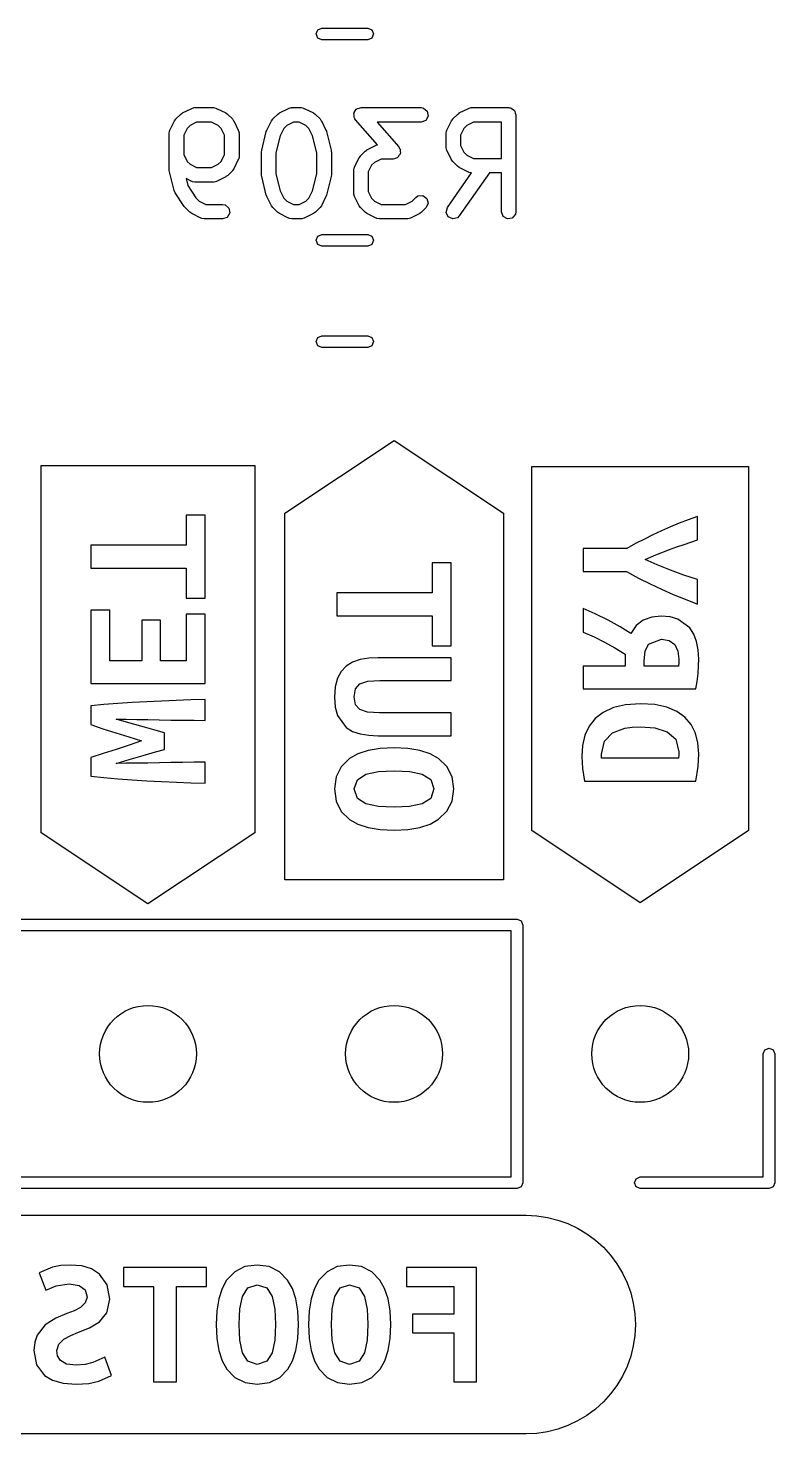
# Model space of a CAD drawing. Extents: x 109 to 192, y -153 to -42.
# Drawn here: x 182.91 to 190.62, y -133.72 to -119.21 of the extents above; entities that cross this region are included whole.
import ezdxf

# ---------------------------------------------------------------- set-up
doc = ezdxf.new("R2010")
doc.units = 0
doc.layers.add('BLACK', color=7, linetype='CONTINUOUS')

msp = doc.modelspace()

# ---------------------------------------------------------------- linework, layer by layer
at = {"layer": 'BLACK', "linetype": 'CONTINUOUS'}
for p, q in [((185.885, -119.267), (185.902, -119.225)), ((185.902, -119.225), (185.945, -119.207)), ((185.945, -119.207), (186.419, -119.207)), ((186.419, -119.207), (186.462, -119.225)), ((186.462, -119.225), (186.479, -119.267)), ((185.902, -119.31), (185.885, -119.267)), ((185.945, -119.328), (185.902, -119.31)), ((186.419, -119.328), (185.945, -119.328)), ((186.462, -119.31), (186.419, -119.328)), ((186.479, -119.267), (186.462, -119.31)), ((184.438, -120.145), (184.486, -120.097)), ((184.486, -120.097), (184.504, -120.084)), ((184.504, -120.084), (184.506, -120.083)), ((184.506, -120.083), (184.601, -120.035)), ((184.601, -120.035), (184.626, -120.028)), ((184.626, -120.028), (184.63, -120.029)), ((184.63, -120.029), (184.634, -120.027)), ((184.634, -120.027), (184.825, -120.027)), ((184.825, -120.027), (184.851, -120.032)), ((184.851, -120.032), (184.854, -120.035)), ((184.854, -120.035), (184.858, -120.035)), ((184.858, -120.035), (184.954, -120.083)), ((184.954, -120.083), (184.972, -120.096)), ((184.972, -120.096), (184.973, -120.097)), ((184.973, -120.097), (185.021, -120.145)), ((185.438, -120.145), (185.486, -120.097)), ((185.486, -120.097), (185.504, -120.084)), ((185.504, -120.084), (185.506, -120.083)), ((185.506, -120.083), (185.601, -120.035)), ((185.601, -120.035), (185.626, -120.028)), ((185.626, -120.028), (185.63, -120.029)), ((185.63, -120.029), (185.634, -120.027)), ((185.634, -120.027), (185.73, -120.027)), ((185.73, -120.027), (185.755, -120.032)), ((185.755, -120.032), (185.759, -120.035)), ((185.759, -120.035), (185.763, -120.035)), ((185.763, -120.035), (185.858, -120.083)), ((185.858, -120.083), (185.876, -120.096)), ((185.876, -120.096), (185.878, -120.097)), ((185.878, -120.097), (185.926, -120.145)), ((186.275, -120.089), (186.278, -120.084)), ((186.278, -120.109), (186.275, -120.089)), ((186.278, -120.078), (186.29, -120.062)), ((186.278, -120.084), (186.278, -120.078)), ((186.279, -120.129), (186.278, -120.109)), ((186.283, -120.137), (186.279, -120.129)), ((186.29, -120.062), (186.3, -120.045)), ((186.3, -120.045), (186.306, -120.043)), ((186.306, -120.043), (186.31, -120.038)), ((186.31, -120.038), (186.33, -120.034)), ((186.33, -120.034), (186.349, -120.027)), ((186.349, -120.027), (186.968, -120.027)), ((186.968, -120.027), (186.993, -120.032)), ((186.993, -120.032), (187.033, -120.065)), ((187.042, -120.115), (187.016, -120.16)), ((187.033, -120.065), (187.042, -120.115)), ((187.296, -120.145), (187.343, -120.097)), ((187.343, -120.097), (187.362, -120.084)), ((187.362, -120.084), (187.363, -120.083)), ((187.363, -120.083), (187.458, -120.035)), ((187.458, -120.035), (187.483, -120.028)), ((187.483, -120.028), (187.487, -120.029)), ((187.487, -120.029), (187.492, -120.027)), ((187.492, -120.027), (187.872, -120.027)), ((187.872, -120.027), (187.882, -120.029)), ((187.882, -120.029), (187.885, -120.029)), ((187.885, -120.029), (187.888, -120.03)), ((187.888, -120.03), (187.898, -120.032)), ((187.898, -120.032), (187.913, -120.044)), ((187.913, -120.044), (187.93, -120.054)), ((187.93, -120.054), (187.932, -120.061)), ((187.932, -120.061), (187.937, -120.065)), ((187.937, -120.065), (187.941, -120.084)), ((187.941, -120.084), (187.947, -120.102)), ((187.947, -120.102), (187.947, -121.102)), ((184.369, -120.293), (184.373, -120.267)), ((184.373, -120.267), (184.376, -120.264)), ((184.376, -120.264), (184.377, -120.259)), ((184.377, -120.259), (184.424, -120.164)), ((184.424, -120.164), (184.438, -120.146)), ((184.438, -120.146), (184.438, -120.145)), ((184.553, -120.242), (184.519, -120.311)), ((184.584, -120.212), (184.553, -120.242)), ((184.652, -120.177), (184.584, -120.212)), ((184.807, -120.177), (184.652, -120.177)), ((184.876, -120.212), (184.807, -120.177)), ((184.906, -120.242), (184.876, -120.212)), ((184.94, -120.311), (184.906, -120.242)), ((185.021, -120.145), (185.034, -120.163)), ((185.034, -120.163), (185.035, -120.164)), ((185.035, -120.164), (185.082, -120.259)), ((185.082, -120.259), (185.09, -120.284)), ((185.324, -120.465), (185.371, -120.275)), ((185.371, -120.275), (185.376, -120.263)), ((185.376, -120.263), (185.377, -120.259)), ((185.377, -120.259), (185.424, -120.164)), ((185.424, -120.164), (185.438, -120.146)), ((185.438, -120.146), (185.438, -120.145)), ((185.553, -120.242), (185.515, -120.319)), ((185.584, -120.212), (185.553, -120.242)), ((185.652, -120.177), (185.584, -120.212)), ((185.712, -120.177), (185.652, -120.177)), ((185.78, -120.212), (185.712, -120.177)), ((185.811, -120.242), (185.78, -120.212)), ((185.849, -120.319), (185.811, -120.242)), ((185.926, -120.145), (185.938, -120.163)), ((185.938, -120.163), (185.94, -120.164)), ((185.94, -120.164), (185.987, -120.259)), ((185.987, -120.259), (185.991, -120.272)), ((185.991, -120.272), (185.993, -120.275)), ((185.993, -120.275), (186.04, -120.465)), ((186.284, -120.14), (186.283, -120.137)), ((186.286, -120.142), (186.284, -120.14)), ((186.292, -120.152), (186.286, -120.142)), ((186.52, -120.412), (186.292, -120.152)), ((186.968, -120.177), (186.514, -120.177)), ((186.514, -120.177), (186.738, -120.434)), ((187.016, -120.16), (186.968, -120.177)), ((187.226, -120.293), (187.231, -120.267)), ((187.231, -120.267), (187.233, -120.264)), ((187.233, -120.264), (187.234, -120.259)), ((187.234, -120.259), (187.282, -120.164)), ((187.282, -120.164), (187.295, -120.146)), ((187.295, -120.146), (187.296, -120.145)), ((187.41, -120.242), (187.376, -120.311)), ((187.441, -120.212), (187.41, -120.242)), ((187.509, -120.177), (187.441, -120.212)), ((187.797, -120.177), (187.509, -120.177)), ((187.797, -120.551), (187.797, -120.177)), ((184.369, -120.674), (184.369, -120.293)), ((184.519, -120.311), (184.519, -120.513)), ((184.94, -120.513), (184.94, -120.311)), ((185.09, -120.284), (185.089, -120.289)), ((185.089, -120.289), (185.09, -120.293)), ((185.09, -120.293), (185.09, -120.531)), ((185.515, -120.319), (185.471, -120.493)), ((185.893, -120.493), (185.849, -120.319)), ((186.41, -120.464), (186.506, -120.416)), ((186.506, -120.416), (186.52, -120.412)), ((187.226, -120.436), (187.226, -120.293)), ((187.376, -120.311), (187.376, -120.418)), ((187.376, -120.418), (187.41, -120.487)), ((184.519, -120.513), (184.553, -120.582)), ((184.906, -120.582), (184.94, -120.513)), ((185.082, -120.564), (185.035, -120.66)), ((185.083, -120.56), (185.082, -120.564)), ((185.086, -120.557), (185.083, -120.56)), ((185.09, -120.531), (185.086, -120.557)), ((185.321, -120.483), (185.324, -120.469)), ((185.321, -120.721), (185.321, -120.483)), ((185.324, -120.469), (185.324, -120.465)), ((185.471, -120.493), (185.471, -120.712)), ((185.893, -120.712), (185.893, -120.493)), ((186.04, -120.465), (186.042, -120.48)), ((186.042, -120.48), (186.043, -120.483)), ((186.043, -120.483), (186.043, -120.721)), ((186.282, -120.64), (186.329, -120.545)), ((186.329, -120.545), (186.343, -120.527)), ((186.343, -120.526), (186.391, -120.478)), ((186.343, -120.527), (186.343, -120.526)), ((186.391, -120.478), (186.409, -120.465)), ((186.409, -120.465), (186.41, -120.464)), ((186.557, -120.558), (186.488, -120.593)), ((186.682, -120.558), (186.557, -120.558)), ((186.701, -120.551), (186.682, -120.558)), ((186.721, -120.547), (186.701, -120.551)), ((186.725, -120.543), (186.721, -120.547)), ((186.73, -120.541), (186.725, -120.543)), ((186.74, -120.523), (186.73, -120.541)), ((186.738, -120.434), (186.744, -120.444)), ((186.753, -120.508), (186.74, -120.523)), ((186.744, -120.444), (186.747, -120.446)), ((186.747, -120.446), (186.747, -120.449)), ((186.747, -120.449), (186.752, -120.456)), ((186.752, -120.456), (186.752, -120.476)), ((186.752, -120.476), (186.756, -120.496)), ((186.756, -120.496), (186.753, -120.502)), ((186.753, -120.502), (186.753, -120.508)), ((187.228, -120.44), (187.226, -120.436)), ((187.227, -120.444), (187.228, -120.44)), ((187.234, -120.469), (187.227, -120.444)), ((187.282, -120.564), (187.234, -120.469)), ((187.283, -120.566), (187.282, -120.564)), ((187.296, -120.584), (187.283, -120.566)), ((187.41, -120.487), (187.441, -120.517)), ((187.441, -120.517), (187.509, -120.551)), ((187.509, -120.551), (187.797, -120.551)), ((184.37, -120.677), (184.369, -120.674)), ((184.371, -120.692), (184.37, -120.677)), ((184.419, -120.882), (184.371, -120.692)), ((184.553, -120.582), (184.584, -120.612)), ((184.584, -120.612), (184.652, -120.646)), ((184.652, -120.646), (184.807, -120.646)), ((184.807, -120.646), (184.876, -120.612)), ((184.876, -120.612), (184.906, -120.582)), ((185.021, -120.679), (184.973, -120.727)), ((185.035, -120.66), (185.021, -120.678)), ((185.021, -120.678), (185.021, -120.679)), ((185.471, -120.712), (185.515, -120.886)), ((185.849, -120.886), (185.893, -120.712)), ((186.274, -120.674), (186.278, -120.648)), ((186.274, -120.912), (186.274, -120.674)), ((186.278, -120.648), (186.281, -120.645)), ((186.281, -120.645), (186.282, -120.64)), ((186.458, -120.623), (186.424, -120.692)), ((186.424, -120.692), (186.424, -120.894)), ((186.488, -120.593), (186.458, -120.623)), ((187.24, -121.059), (187.49, -120.701)), ((187.343, -120.632), (187.296, -120.584)), ((187.345, -120.632), (187.343, -120.632)), ((187.363, -120.646), (187.345, -120.632)), ((187.673, -120.701), (187.362, -121.145)), ((187.458, -120.693), (187.363, -120.646)), ((187.462, -120.694), (187.458, -120.693)), ((187.466, -120.697), (187.462, -120.694)), ((187.49, -120.701), (187.466, -120.697)), ((187.797, -120.701), (187.673, -120.701)), ((187.797, -121.102), (187.797, -120.701)), ((184.601, -120.789), (184.543, -120.759)), ((184.543, -120.759), (184.561, -120.833)), ((184.561, -120.833), (184.645, -120.959)), ((184.605, -120.789), (184.601, -120.789)), ((184.609, -120.792), (184.605, -120.789)), ((184.634, -120.796), (184.609, -120.792)), ((184.825, -120.796), (184.634, -120.796)), ((184.829, -120.795), (184.825, -120.796)), ((184.833, -120.796), (184.829, -120.795)), ((184.858, -120.789), (184.833, -120.796)), ((184.954, -120.741), (184.858, -120.789)), ((184.955, -120.74), (184.954, -120.741)), ((184.973, -120.727), (184.955, -120.74)), ((185.322, -120.725), (185.321, -120.721)), ((185.324, -120.74), (185.322, -120.725)), ((185.371, -120.93), (185.324, -120.74)), ((186.04, -120.74), (185.993, -120.93)), ((186.043, -120.721), (186.04, -120.736)), ((186.04, -120.736), (186.04, -120.74)), ((184.419, -120.883), (184.419, -120.882)), ((184.429, -120.906), (184.419, -120.883)), ((184.524, -121.049), (184.429, -120.906)), ((184.645, -120.959), (184.679, -120.993)), ((184.679, -120.993), (184.747, -121.027)), ((185.373, -120.933), (185.371, -120.93)), ((185.377, -120.945), (185.373, -120.933)), ((185.424, -121.041), (185.377, -120.945)), ((185.515, -120.886), (185.553, -120.963)), ((185.553, -120.963), (185.584, -120.993)), ((185.584, -120.993), (185.652, -121.027)), ((185.712, -121.027), (185.78, -120.993)), ((185.78, -120.993), (185.811, -120.963)), ((185.811, -120.963), (185.849, -120.886)), ((185.987, -120.945), (185.94, -121.041)), ((185.988, -120.942), (185.987, -120.945)), ((185.993, -120.93), (185.988, -120.942)), ((186.275, -120.916), (186.274, -120.912)), ((186.274, -120.92), (186.275, -120.916)), ((186.282, -120.945), (186.274, -120.92)), ((186.329, -121.041), (186.282, -120.945)), ((186.424, -120.894), (186.458, -120.963)), ((186.458, -120.963), (186.488, -120.993)), ((186.488, -120.993), (186.557, -121.027)), ((186.807, -121.027), (186.876, -120.993)), ((186.876, -120.993), (186.915, -120.954)), ((186.915, -120.954), (186.936, -120.939)), ((186.936, -120.939), (186.987, -120.935)), ((186.987, -120.935), (187.029, -120.964)), ((187.029, -120.964), (187.042, -121.014)), ((184.527, -121.051), (184.524, -121.049)), ((184.534, -121.06), (184.527, -121.051)), ((184.581, -121.108), (184.534, -121.06)), ((184.583, -121.108), (184.581, -121.108)), ((184.601, -121.122), (184.583, -121.108)), ((184.696, -121.169), (184.601, -121.122)), ((184.747, -121.027), (184.92, -121.027)), ((184.92, -121.027), (184.946, -121.032)), ((184.946, -121.032), (184.985, -121.065)), ((184.994, -121.115), (184.968, -121.16)), ((184.985, -121.065), (184.994, -121.115)), ((185.426, -121.042), (185.424, -121.041)), ((185.438, -121.06), (185.426, -121.042)), ((185.486, -121.108), (185.438, -121.06)), ((185.488, -121.108), (185.486, -121.108)), ((185.506, -121.122), (185.488, -121.108)), ((185.601, -121.169), (185.506, -121.122)), ((185.652, -121.027), (185.712, -121.027)), ((185.858, -121.122), (185.763, -121.169)), ((185.86, -121.121), (185.858, -121.122)), ((185.878, -121.108), (185.86, -121.121)), ((185.926, -121.06), (185.878, -121.108)), ((185.94, -121.041), (185.926, -121.059)), ((185.926, -121.059), (185.926, -121.06)), ((186.33, -121.042), (186.329, -121.041)), ((186.343, -121.06), (186.33, -121.042)), ((186.391, -121.108), (186.343, -121.06)), ((186.392, -121.108), (186.391, -121.108)), ((186.41, -121.122), (186.392, -121.108)), ((186.506, -121.169), (186.41, -121.122)), ((186.557, -121.027), (186.807, -121.027)), ((186.954, -121.122), (186.858, -121.169)), ((186.955, -121.121), (186.954, -121.122)), ((186.973, -121.108), (186.955, -121.121)), ((187.021, -121.06), (186.973, -121.108)), ((187.042, -121.014), (187.021, -121.06)), ((187.226, -121.109), (187.24, -121.059)), ((187.248, -121.155), (187.226, -121.109)), ((187.362, -121.145), (187.344, -121.164)), ((187.815, -121.151), (187.797, -121.102)), ((187.943, -121.128), (187.91, -121.167)), ((187.947, -121.102), (187.943, -121.128)), ((184.701, -121.17), (184.696, -121.169)), ((184.704, -121.173), (184.701, -121.17)), ((184.73, -121.177), (184.704, -121.173)), ((184.92, -121.177), (184.73, -121.177)), ((184.968, -121.16), (184.92, -121.177)), ((185.605, -121.17), (185.601, -121.169)), ((185.609, -121.173), (185.605, -121.17)), ((185.634, -121.177), (185.609, -121.173)), ((185.73, -121.177), (185.634, -121.177)), ((185.734, -121.176), (185.73, -121.177)), ((185.738, -121.177), (185.734, -121.176)), ((185.763, -121.169), (185.738, -121.177)), ((186.51, -121.17), (186.506, -121.169)), ((186.513, -121.173), (186.51, -121.17)), ((186.539, -121.177), (186.513, -121.173)), ((186.825, -121.177), (186.539, -121.177)), ((186.829, -121.176), (186.825, -121.177)), ((186.833, -121.177), (186.829, -121.176)), ((186.858, -121.169), (186.833, -121.177)), ((187.295, -121.177), (187.248, -121.155)), ((187.344, -121.164), (187.295, -121.177)), ((187.859, -121.176), (187.815, -121.151)), ((187.91, -121.167), (187.859, -121.176)), ((185.885, -121.397), (185.902, -121.355)), ((185.902, -121.44), (185.885, -121.397)), ((185.902, -121.355), (185.945, -121.337)), ((185.945, -121.457), (185.902, -121.44)), ((185.945, -121.337), (186.419, -121.337)), ((186.419, -121.337), (186.462, -121.355)), ((186.462, -121.44), (186.419, -121.457)), ((186.462, -121.355), (186.479, -121.397)), ((186.479, -121.397), (186.462, -121.44)), ((186.419, -121.457), (185.945, -121.457)), ((185.885, -122.442), (185.902, -122.4)), ((185.902, -122.485), (185.885, -122.442)), ((185.902, -122.4), (185.945, -122.382)), ((185.945, -122.382), (186.419, -122.382)), ((186.419, -122.382), (186.462, -122.4)), ((186.462, -122.4), (186.479, -122.442)), ((186.479, -122.442), (186.462, -122.485)), ((185.945, -122.502), (185.902, -122.485)), ((186.419, -122.502), (185.945, -122.502)), ((186.462, -122.485), (186.419, -122.502)), ((185.562, -124.214), (186.69, -123.462)), ((186.69, -123.462), (187.818, -124.214)), ((183.048, -127.512), (183.048, -123.721)), ((183.048, -123.721), (185.252, -123.721)), ((185.252, -123.721), (185.252, -127.512)), ((188.113, -127.49), (188.113, -123.733)), ((188.113, -123.733), (190.347, -123.733)), ((190.347, -123.733), (190.347, -127.49)), ((184.74, -124.234), (184.545, -124.234)), ((184.545, -124.234), (184.545, -124.544)), ((184.74, -125.091), (184.74, -124.234)), ((185.562, -127.998), (185.562, -124.214)), ((187.818, -124.214), (187.818, -127.998)), ((189.632, -124.318), (189.541, -124.355)), ((189.725, -124.282), (189.632, -124.318)), ((189.821, -124.246), (189.725, -124.282)), ((189.821, -124.488), (189.821, -124.246)), ((189.273, -124.48), (189.183, -124.528)), ((189.362, -124.436), (189.273, -124.48)), ((189.451, -124.395), (189.362, -124.436)), ((189.541, -124.355), (189.451, -124.395)), ((183.56, -124.544), (183.56, -124.78)), ((184.545, -124.544), (183.56, -124.544)), ((189.091, -124.579), (188.641, -124.579)), ((188.641, -124.579), (188.641, -124.816)), ((189.183, -124.528), (189.091, -124.579)), ((189.392, -124.643), (189.533, -124.588)), ((189.533, -124.588), (189.608, -124.561)), ((189.608, -124.561), (189.683, -124.535)), ((189.683, -124.535), (189.821, -124.488)), ((187.279, -124.727), (187.084, -124.727)), ((187.084, -124.727), (187.084, -125.037)), ((187.279, -125.584), (187.279, -124.727)), ((189.281, -124.692), (189.392, -124.643)), ((189.405, -124.748), (189.281, -124.692)), ((189.541, -124.802), (189.405, -124.748)), ((183.56, -124.78), (184.545, -124.78)), ((184.545, -124.78), (184.545, -125.091)), ((188.641, -124.816), (189.089, -124.816)), ((189.089, -124.816), (189.211, -124.883)), ((189.211, -124.883), (189.332, -124.944)), ((189.682, -124.853), (189.541, -124.802)), ((189.821, -124.899), (189.682, -124.853)), ((189.821, -125.151), (189.821, -124.899)), ((186.099, -125.037), (186.099, -125.273)), ((187.084, -125.037), (186.099, -125.037)), ((189.332, -124.944), (189.45, -124.999)), ((189.45, -124.999), (189.57, -125.051)), ((189.57, -125.051), (189.693, -125.102)), ((184.545, -125.091), (184.74, -125.091)), ((188.766, -125.251), (188.641, -125.197)), ((188.641, -125.197), (188.641, -125.442)), ((189.693, -125.102), (189.821, -125.151)), ((183.755, -125.215), (183.56, -125.215)), ((183.56, -125.215), (183.56, -125.971)), ((183.755, -125.737), (183.755, -125.215)), ((184.28, -125.319), (184.086, -125.319)), ((184.086, -125.319), (184.086, -125.737)), ((184.28, -125.737), (184.28, -125.319)), ((184.74, -125.257), (184.545, -125.257)), ((184.545, -125.257), (184.545, -125.737)), ((184.74, -125.971), (184.74, -125.257)), ((186.099, -125.273), (187.084, -125.273)), ((187.084, -125.273), (187.084, -125.584)), ((188.898, -125.317), (188.766, -125.251)), ((189.023, -125.387), (188.898, -125.317)), ((189.26, -125.317), (189.187, -125.372)), ((189.349, -125.285), (189.26, -125.317)), ((189.447, -125.275), (189.349, -125.285)), ((189.54, -125.283), (189.447, -125.275)), ((189.62, -125.306), (189.54, -125.283)), ((189.741, -125.397), (189.62, -125.306)), ((188.641, -125.442), (188.754, -125.49)), ((188.754, -125.49), (188.861, -125.544)), ((189.133, -125.456), (189.023, -125.387)), ((189.187, -125.372), (189.133, -125.456)), ((189.782, -125.461), (189.741, -125.397)), ((189.811, -125.538), (189.782, -125.461)), ((187.084, -125.584), (187.279, -125.584)), ((188.861, -125.544), (188.968, -125.604)), ((188.968, -125.604), (189.076, -125.669)), ((189.27, -125.739), (189.282, -125.636)), ((189.282, -125.636), (189.317, -125.566)), ((189.317, -125.566), (189.449, -125.513)), ((189.449, -125.513), (189.53, -125.527)), ((189.53, -125.527), (189.586, -125.57)), ((189.586, -125.57), (189.619, -125.636)), ((189.619, -125.636), (189.63, -125.72)), ((189.828, -125.624), (189.811, -125.538)), ((189.834, -125.72), (189.828, -125.624)), ((184.086, -125.737), (183.755, -125.737)), ((184.545, -125.737), (184.28, -125.737)), ((186.197, -125.792), (186.144, -125.847)), ((186.262, -125.751), (186.197, -125.792)), ((186.339, -125.725), (186.262, -125.751)), ((186.428, -125.711), (186.339, -125.725)), ((186.526, -125.706), (186.428, -125.711)), ((187.279, -125.706), (186.526, -125.706)), ((187.279, -125.94), (187.279, -125.706)), ((189.076, -125.791), (188.641, -125.791)), ((188.641, -125.791), (188.641, -126.025)), ((189.076, -125.669), (189.076, -125.791)), ((189.27, -125.791), (189.27, -125.739)), ((189.624, -125.791), (189.27, -125.791)), ((189.629, -125.753), (189.624, -125.791)), ((189.63, -125.72), (189.629, -125.753)), ((189.827, -125.867), (189.832, -125.787)), ((189.832, -125.787), (189.834, -125.72)), ((186.106, -125.917), (186.083, -126.005)), ((186.144, -125.847), (186.106, -125.917)), ((189.818, -125.95), (189.827, -125.867)), ((183.56, -125.971), (184.74, -125.971)), ((186.083, -126.005), (186.075, -126.112)), ((186.279, -126.108), (186.292, -126.026)), ((186.292, -126.026), (186.337, -125.975)), ((186.337, -125.975), (186.419, -125.948)), ((186.419, -125.948), (186.543, -125.94)), ((186.543, -125.94), (187.279, -125.94)), ((188.641, -126.025), (189.803, -126.025)), ((189.803, -126.025), (189.818, -125.95)), ((183.696, -126.189), (183.56, -126.201)), ((183.56, -126.201), (183.56, -126.396)), ((183.839, -126.178), (183.696, -126.189)), ((183.986, -126.168), (183.839, -126.178)), ((184.137, -126.16), (183.986, -126.168)), ((184.289, -126.152), (184.137, -126.16)), ((184.441, -126.146), (184.289, -126.152)), ((184.593, -126.14), (184.441, -126.146)), ((184.74, -126.135), (184.593, -126.14)), ((184.74, -126.352), (184.74, -126.135)), ((186.075, -126.112), (186.083, -126.217)), ((186.083, -126.217), (186.106, -126.303)), ((186.292, -126.19), (186.279, -126.108)), ((186.336, -126.24), (186.292, -126.19)), ((188.953, -126.22), (188.848, -126.269)), ((189.08, -126.19), (188.953, -126.22)), ((189.232, -126.18), (189.08, -126.19)), ((189.38, -126.189), (189.232, -126.18)), ((189.505, -126.217), (189.38, -126.189)), ((189.609, -126.261), (189.505, -126.217)), ((183.976, -126.383), (183.823, -126.34)), ((183.823, -126.34), (183.926, -126.341)), ((183.926, -126.341), (184.036, -126.342)), ((184.036, -126.342), (184.15, -126.344)), ((184.15, -126.344), (184.267, -126.346)), ((184.267, -126.346), (184.386, -126.348)), ((184.386, -126.348), (184.506, -126.35)), ((184.506, -126.35), (184.625, -126.351)), ((184.625, -126.351), (184.74, -126.352)), ((186.106, -126.303), (186.197, -126.426)), ((186.417, -126.266), (186.336, -126.24)), ((186.541, -126.274), (186.417, -126.266)), ((187.279, -126.274), (186.541, -126.274)), ((187.279, -126.51), (187.279, -126.274)), ((188.765, -126.334), (188.703, -126.413)), ((188.848, -126.269), (188.765, -126.334)), ((189.692, -126.32), (189.609, -126.261)), ((189.756, -126.395), (189.692, -126.32)), ((183.56, -126.396), (183.685, -126.438)), ((183.685, -126.438), (183.819, -126.48)), ((183.819, -126.48), (183.954, -126.521)), ((184.115, -126.423), (183.976, -126.383)), ((184.233, -126.457), (184.115, -126.423)), ((184.322, -126.48), (184.233, -126.457)), ((184.322, -126.651), (184.322, -126.48)), ((186.197, -126.426), (186.262, -126.465)), ((186.262, -126.465), (186.339, -126.491)), ((186.339, -126.491), (186.428, -126.505)), ((186.428, -126.505), (186.526, -126.51)), ((186.526, -126.51), (187.279, -126.51)), ((188.659, -126.506), (188.634, -126.611)), ((188.703, -126.413), (188.659, -126.506)), ((188.86, -126.567), (188.944, -126.48)), ((188.944, -126.48), (189.071, -126.432)), ((189.071, -126.432), (189.148, -126.421)), ((189.148, -126.421), (189.232, -126.418)), ((189.232, -126.418), (189.38, -126.429)), ((189.38, -126.429), (189.508, -126.469)), ((189.508, -126.469), (189.597, -126.547)), ((189.8, -126.483), (189.756, -126.395)), ((189.825, -126.585), (189.8, -126.483)), ((183.821, -126.651), (183.686, -126.695)), ((183.957, -126.606), (183.821, -126.651)), ((183.954, -126.521), (184.082, -126.563)), ((184.082, -126.563), (183.957, -126.606)), ((184.229, -126.678), (184.322, -126.651)), ((186.423, -126.663), (186.317, -126.698)), ((186.547, -126.642), (186.423, -126.663)), ((186.69, -126.636), (186.547, -126.642)), ((186.833, -126.642), (186.69, -126.636)), ((186.957, -126.663), (186.833, -126.642)), ((187.063, -126.697), (186.957, -126.663)), ((188.634, -126.611), (188.626, -126.726)), ((188.83, -126.701), (188.86, -126.567)), ((189.597, -126.547), (189.63, -126.675)), ((189.834, -126.696), (189.825, -126.585)), ((183.686, -126.695), (183.56, -126.735)), ((183.56, -126.735), (183.56, -126.929)), ((183.823, -126.796), (183.957, -126.757)), ((183.926, -126.795), (183.823, -126.796)), ((184.036, -126.794), (183.926, -126.795)), ((183.957, -126.757), (184.1, -126.715)), ((184.15, -126.792), (184.036, -126.794)), ((184.1, -126.715), (184.229, -126.678)), ((184.268, -126.79), (184.15, -126.792)), ((184.387, -126.788), (184.268, -126.79)), ((184.507, -126.786), (184.387, -126.788)), ((184.625, -126.784), (184.507, -126.786)), ((184.74, -126.782), (184.625, -126.784)), ((184.74, -127), (184.74, -126.782)), ((186.23, -126.746), (186.144, -126.83)), ((186.317, -126.698), (186.23, -126.746)), ((187.15, -126.744), (187.063, -126.697)), ((187.236, -126.828), (187.15, -126.744)), ((188.626, -126.726), (188.633, -126.849)), ((188.83, -126.722), (188.83, -126.701)), ((188.832, -126.743), (188.83, -126.722)), ((189.624, -126.743), (188.832, -126.743)), ((189.629, -126.709), (189.624, -126.743)), ((189.63, -126.675), (189.629, -126.709)), ((189.828, -126.827), (189.834, -126.696)), ((183.56, -126.929), (183.696, -126.943)), ((183.696, -126.943), (183.839, -126.956)), ((186.092, -126.934), (186.075, -127.058)), ((186.144, -126.83), (186.092, -126.934)), ((186.311, -126.964), (186.399, -126.907)), ((186.399, -126.907), (186.53, -126.88)), ((186.53, -126.88), (186.607, -126.875)), ((186.607, -126.875), (186.69, -126.874)), ((186.69, -126.874), (186.773, -126.875)), ((186.773, -126.875), (186.851, -126.88)), ((186.851, -126.88), (186.981, -126.907)), ((186.981, -126.907), (187.069, -126.963)), ((187.288, -126.933), (187.236, -126.828)), ((187.305, -127.06), (187.288, -126.933)), ((188.633, -126.849), (188.655, -126.978)), ((189.805, -126.978), (189.828, -126.827)), ((183.839, -126.956), (183.988, -126.967)), ((183.988, -126.967), (184.139, -126.976)), ((184.139, -126.976), (184.29, -126.984)), ((184.29, -126.984), (184.443, -126.99)), ((184.443, -126.99), (184.594, -126.995)), ((184.594, -126.995), (184.74, -127)), ((186.075, -127.058), (186.092, -127.186)), ((186.279, -127.06), (186.311, -126.964)), ((186.311, -127.158), (186.279, -127.06)), ((187.069, -126.963), (187.101, -127.06)), ((187.101, -127.06), (187.069, -127.158)), ((187.288, -127.184), (187.305, -127.06)), ((188.655, -126.978), (189.805, -126.978)), ((186.092, -127.186), (186.144, -127.292)), ((186.399, -127.214), (186.311, -127.158)), ((186.529, -127.24), (186.399, -127.214)), ((186.607, -127.245), (186.529, -127.24)), ((186.85, -127.24), (186.773, -127.245)), ((186.981, -127.214), (186.85, -127.24)), ((187.069, -127.158), (186.981, -127.214)), ((187.236, -127.288), (187.288, -127.184)), ((186.144, -127.292), (186.23, -127.376)), ((186.23, -127.376), (186.317, -127.424)), ((186.69, -127.247), (186.607, -127.245)), ((186.773, -127.245), (186.69, -127.247)), ((187.063, -127.422), (187.15, -127.373)), ((187.15, -127.373), (187.236, -127.288)), ((184.15, -128.247), (183.048, -127.512)), ((185.252, -127.512), (184.15, -128.247)), ((186.317, -127.424), (186.423, -127.458)), ((186.423, -127.458), (186.547, -127.478)), ((186.547, -127.478), (186.69, -127.485)), ((186.69, -127.485), (186.833, -127.478)), ((186.833, -127.478), (186.957, -127.457)), ((186.957, -127.457), (187.063, -127.422)), ((189.23, -128.235), (188.113, -127.49)), ((190.347, -127.49), (189.23, -128.235)), ((187.818, -127.998), (185.562, -127.998)), ((175.2, -128.404), (187.96, -128.404)), ((187.96, -128.404), (188.002, -128.422)), ((187.9, -128.524), (175.26, -128.524)), ((187.9, -131.064), (187.9, -128.524)), ((188.002, -128.422), (188.02, -128.464)), ((188.02, -128.464), (188.02, -131.124)), ((190.5, -129.794), (190.518, -129.752)), ((190.5, -131.064), (190.5, -129.794)), ((190.518, -129.752), (190.56, -129.734)), ((190.56, -129.734), (190.602, -129.752)), ((190.602, -129.752), (190.62, -129.794)), ((190.62, -129.794), (190.62, -131.124)), ((175.26, -131.064), (187.9, -131.064)), ((188.02, -131.124), (188.002, -131.166)), ((189.17, -131.124), (189.188, -131.082)), ((189.188, -131.166), (189.17, -131.124)), ((189.188, -131.082), (189.23, -131.064)), ((189.23, -131.064), (190.5, -131.064)), ((190.62, -131.124), (190.602, -131.166)), ((187.96, -131.184), (175.2, -131.184)), ((188.002, -131.166), (187.96, -131.184)), ((189.23, -131.184), (189.188, -131.166)), ((190.56, -131.184), (189.23, -131.184)), ((190.602, -131.166), (190.56, -131.184)), ((177.708, -131.46), (188.052, -131.46)), ((188.052, -131.46), (188.163, -131.465)), ((188.163, -131.465), (188.272, -131.482)), ((188.272, -131.482), (188.38, -131.509)), ((188.38, -131.509), (188.484, -131.546)), ((188.484, -131.546), (188.584, -131.593)), ((188.584, -131.593), (188.679, -131.65)), ((188.679, -131.65), (188.768, -131.716)), ((188.768, -131.716), (188.85, -131.79)), ((188.85, -131.79), (188.924, -131.872)), ((188.924, -131.872), (188.99, -131.961)), ((183.163, -131.997), (183.027, -132.053)), ((183.251, -131.979), (183.163, -131.997)), ((183.352, -131.973), (183.251, -131.979)), ((183.469, -131.983), (183.352, -131.973)), ((183.568, -132.014), (183.469, -131.983)), ((183.649, -132.066), (183.568, -132.014)), ((184.755, -131.999), (183.897, -131.999)), ((183.897, -131.999), (183.897, -132.194)), ((184.755, -132.194), (184.755, -131.999)), ((185.151, -131.99), (185.046, -132.042)), ((185.278, -131.973), (185.151, -131.99)), ((185.402, -131.99), (185.278, -131.973)), ((185.506, -132.042), (185.402, -131.99)), ((186.103, -131.99), (185.998, -132.042)), ((186.231, -131.973), (186.103, -131.99)), ((186.355, -131.99), (186.231, -131.973)), ((186.459, -132.042), (186.355, -131.99)), ((186.818, -131.999), (186.818, -132.194)), ((187.54, -131.999), (186.818, -131.999)), ((187.54, -133.179), (187.54, -131.999)), ((188.99, -131.961), (189.047, -132.056)), ((183.027, -132.053), (183.095, -132.234)), ((183.201, -132.188), (183.335, -132.169)), ((183.335, -132.169), (183.439, -132.184)), ((183.729, -132.177), (183.649, -132.066)), ((184.962, -132.128), (184.915, -132.215)), ((185.046, -132.042), (184.962, -132.128)), ((185.591, -132.128), (185.506, -132.042)), ((185.64, -132.215), (185.591, -132.128)), ((185.915, -132.128), (185.867, -132.215)), ((185.998, -132.042), (185.915, -132.128)), ((186.543, -132.128), (186.459, -132.042)), ((186.592, -132.215), (186.543, -132.128)), ((189.047, -132.056), (189.094, -132.156)), ((189.094, -132.156), (189.132, -132.261)), ((183.095, -132.234), (183.201, -132.188)), ((183.439, -132.184), (183.501, -132.229)), ((183.501, -132.229), (183.522, -132.304)), ((183.522, -132.304), (183.503, -132.364)), ((183.756, -132.325), (183.729, -132.177)), ((183.897, -132.194), (184.208, -132.194)), ((184.208, -132.194), (184.208, -133.179)), ((184.444, -133.179), (184.444, -132.194)), ((184.444, -132.194), (184.755, -132.194)), ((184.881, -132.321), (184.86, -132.445)), ((184.915, -132.215), (184.881, -132.321)), ((185.098, -132.427), (185.125, -132.297)), ((185.125, -132.297), (185.181, -132.209)), ((185.181, -132.209), (185.278, -132.177)), ((185.278, -132.177), (185.376, -132.209)), ((185.376, -132.209), (185.432, -132.297)), ((185.432, -132.297), (185.458, -132.428)), ((185.675, -132.321), (185.64, -132.215)), ((185.696, -132.445), (185.675, -132.321)), ((185.833, -132.321), (185.813, -132.445)), ((185.867, -132.215), (185.833, -132.321)), ((186.051, -132.427), (186.078, -132.297)), ((186.078, -132.297), (186.134, -132.209)), ((186.134, -132.209), (186.231, -132.177)), ((186.231, -132.177), (186.328, -132.209)), ((186.328, -132.209), (186.384, -132.297)), ((186.384, -132.297), (186.411, -132.428)), ((186.628, -132.321), (186.592, -132.215)), ((186.649, -132.445), (186.628, -132.321)), ((186.818, -132.194), (187.305, -132.194)), ((187.305, -132.194), (187.305, -132.479)), ((189.132, -132.261), (189.159, -132.368)), ((183.388, -132.445), (183.314, -132.474)), ((183.454, -132.41), (183.388, -132.445)), ((183.503, -132.364), (183.454, -132.41)), ((183.649, -132.559), (183.726, -132.465)), ((183.726, -132.465), (183.756, -132.325)), ((184.86, -132.445), (184.854, -132.588)), ((185.093, -132.505), (185.098, -132.427)), ((185.458, -132.428), (185.463, -132.505)), ((185.703, -132.588), (185.696, -132.445)), ((185.813, -132.445), (185.806, -132.588)), ((186.046, -132.505), (186.051, -132.427)), ((186.411, -132.428), (186.416, -132.505)), ((186.656, -132.588), (186.649, -132.445)), ((189.159, -132.368), (189.175, -132.477)), ((183.089, -132.589), (183.006, -132.696)), ((183.199, -132.52), (183.089, -132.589)), ((183.314, -132.474), (183.199, -132.52)), ((183.545, -132.622), (183.649, -132.559)), ((184.854, -132.588), (184.86, -132.731)), ((185.092, -132.588), (185.093, -132.505)), ((185.093, -132.671), (185.092, -132.588)), ((185.463, -132.505), (185.465, -132.588)), ((185.465, -132.588), (185.463, -132.671)), ((185.696, -132.731), (185.703, -132.588)), ((185.806, -132.588), (185.813, -132.731)), ((186.044, -132.588), (186.046, -132.505)), ((186.046, -132.671), (186.044, -132.588)), ((186.416, -132.505), (186.418, -132.588)), ((186.418, -132.588), (186.416, -132.671)), ((186.649, -132.731), (186.656, -132.588)), ((187.305, -132.479), (186.879, -132.479)), ((186.879, -132.479), (186.879, -132.674)), ((189.175, -132.477), (189.18, -132.588)), ((189.18, -132.588), (189.175, -132.699)), ((183.006, -132.696), (182.981, -132.768)), ((183.229, -132.79), (183.282, -132.739)), ((183.282, -132.739), (183.354, -132.699)), ((183.354, -132.699), (183.434, -132.666)), ((183.434, -132.666), (183.545, -132.622)), ((184.86, -132.731), (184.881, -132.855)), ((185.098, -132.748), (185.093, -132.671)), ((185.125, -132.879), (185.098, -132.748)), ((185.458, -132.749), (185.432, -132.879)), ((185.463, -132.671), (185.458, -132.749)), ((185.676, -132.855), (185.696, -132.731)), ((185.813, -132.731), (185.834, -132.855)), ((186.051, -132.748), (186.046, -132.671)), ((186.078, -132.879), (186.051, -132.748)), ((186.411, -132.749), (186.384, -132.879)), ((186.416, -132.671), (186.411, -132.749)), ((186.628, -132.855), (186.649, -132.731)), ((186.879, -132.674), (187.305, -132.674)), ((187.305, -132.674), (187.305, -133.179)), ((189.175, -132.699), (189.159, -132.808)), ((182.981, -132.768), (182.973, -132.857)), ((182.973, -132.857), (183, -133.004)), ((183.208, -132.855), (183.229, -132.79)), ((183.216, -132.911), (183.208, -132.855)), ((184.881, -132.855), (184.916, -132.961)), ((185.182, -132.967), (185.125, -132.879)), ((185.432, -132.879), (185.376, -132.967)), ((185.642, -132.961), (185.676, -132.855)), ((185.834, -132.855), (185.868, -132.961)), ((186.135, -132.967), (186.078, -132.879)), ((186.384, -132.879), (186.328, -132.967)), ((186.594, -132.961), (186.628, -132.855)), ((189.159, -132.808), (189.132, -132.915)), ((183, -133.004), (183.081, -133.113)), ((183.248, -132.96), (183.216, -132.911)), ((183.31, -132.995), (183.248, -132.96)), ((183.408, -133.007), (183.31, -132.995)), ((183.503, -133), (183.408, -133.007)), ((183.582, -132.98), (183.503, -133)), ((183.705, -132.923), (183.582, -132.98)), ((183.773, -133.114), (183.705, -132.923)), ((184.916, -132.961), (184.964, -133.048)), ((185.278, -132.999), (185.182, -132.967)), ((185.376, -132.967), (185.278, -132.999)), ((185.594, -133.048), (185.642, -132.961)), ((185.868, -132.961), (185.917, -133.048)), ((186.231, -132.999), (186.135, -132.967)), ((186.328, -132.967), (186.231, -132.999)), ((186.546, -133.048), (186.594, -132.961)), ((189.094, -133.02), (189.047, -133.12)), ((189.132, -132.915), (189.094, -133.02)), ((183.081, -133.113), (183.165, -133.163)), ((183.165, -133.163), (183.274, -133.193)), ((183.54, -133.195), (183.642, -133.172)), ((183.642, -133.172), (183.773, -133.114)), ((184.208, -133.179), (184.444, -133.179)), ((184.964, -133.048), (185.048, -133.134)), ((185.048, -133.134), (185.152, -133.186)), ((185.152, -133.186), (185.276, -133.203)), ((185.276, -133.203), (185.404, -133.186)), ((185.404, -133.186), (185.51, -133.134)), ((185.51, -133.134), (185.594, -133.048)), ((185.917, -133.048), (186, -133.134)), ((186, -133.134), (186.105, -133.186)), ((186.105, -133.186), (186.229, -133.203)), ((186.229, -133.203), (186.357, -133.186)), ((186.357, -133.186), (186.462, -133.134)), ((186.462, -133.134), (186.546, -133.048)), ((187.305, -133.179), (187.54, -133.179)), ((189.047, -133.12), (188.99, -133.215)), ((183.274, -133.193), (183.408, -133.203)), ((183.408, -133.203), (183.54, -133.195)), ((188.924, -133.304), (188.85, -133.386)), ((188.99, -133.215), (188.924, -133.304)), ((188.768, -133.46), (188.679, -133.526)), ((188.85, -133.386), (188.768, -133.46)), ((188.584, -133.583), (188.484, -133.63)), ((188.679, -133.526), (188.584, -133.583)), ((188.052, -133.716), (177.708, -133.716)), ((188.163, -133.711), (188.052, -133.716)), ((188.272, -133.694), (188.163, -133.711)), ((188.38, -133.667), (188.272, -133.694)), ((188.484, -133.63), (188.38, -133.667))]:
    msp.add_line(p, q, dxfattribs=at)
at = {"layer": 'BLACK'}
for centre in [(184.15, -129.794), (186.69, -129.794), (189.23, -129.794)]:
    msp.add_circle(centre, 0.5, dxfattribs=at)

doc.saveas('drawing.dxf')
